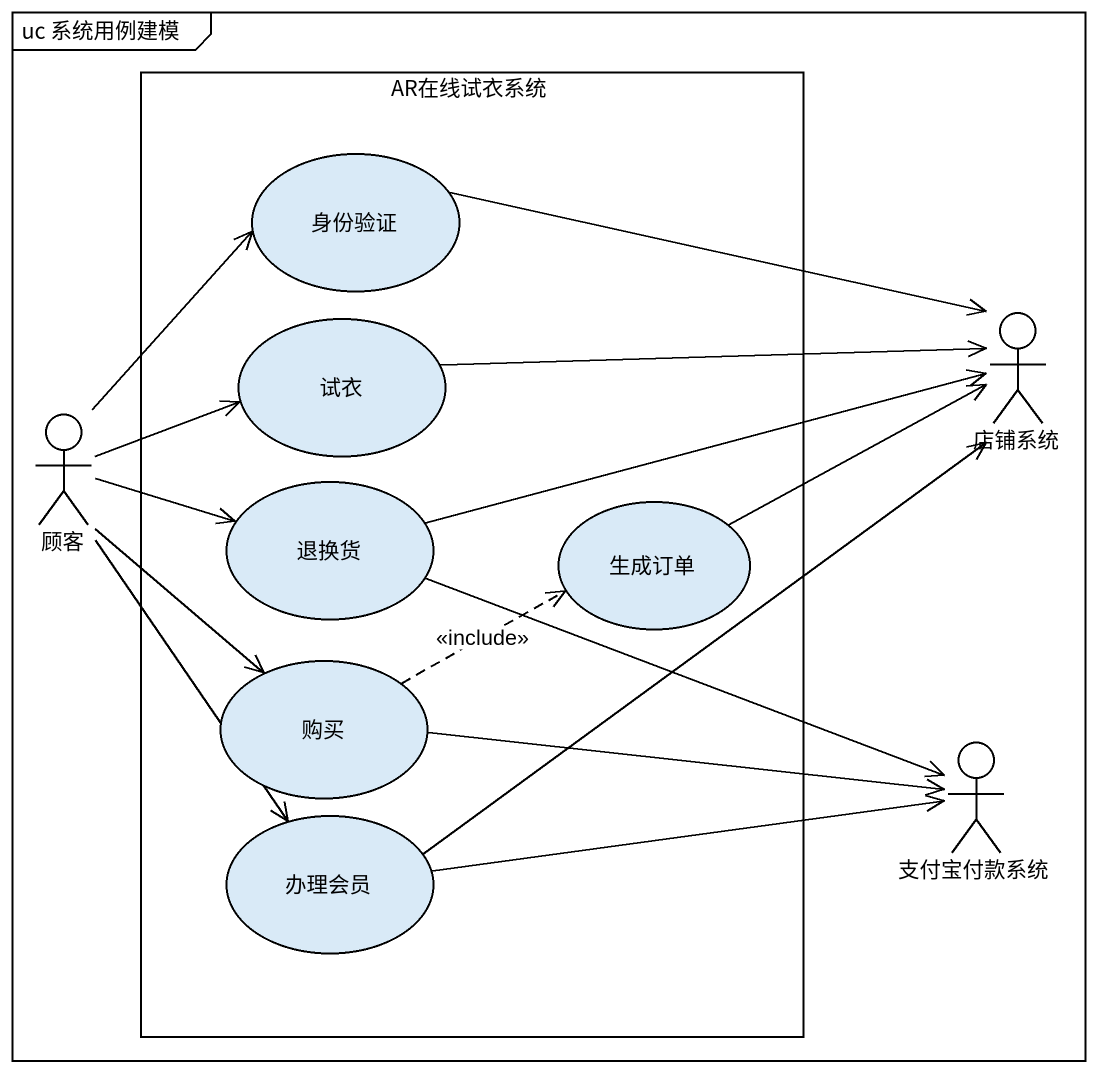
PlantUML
@startuml
mainframe uc 系统用例建模
rectangle AR在线试衣系统 {
  usecase 身份验证
  usecase 试衣
  usecase 退换货
  usecase 生成订单
  usecase 购买
  usecase 办理会员
}
actor 店铺系统
actor 顾客
actor 支付宝付款系统
身份验证 -right-> 店铺系统
试衣 -right-> 店铺系统
顾客 -up-> 身份验证
顾客 -right-> 试衣
顾客 -right-> 退换货
顾客 --> 购买
顾客 --> 办理会员
退换货 -right-> 店铺系统
退换货 -right-> 支付宝付款系统
生成订单 -right-> 店铺系统
购买 .right.> 生成订单 : <<include>>
购买 -right-> 支付宝付款系统
办理会员 -up-> 店铺系统
办理会员 -right-> 支付宝付款系统
@enduml
